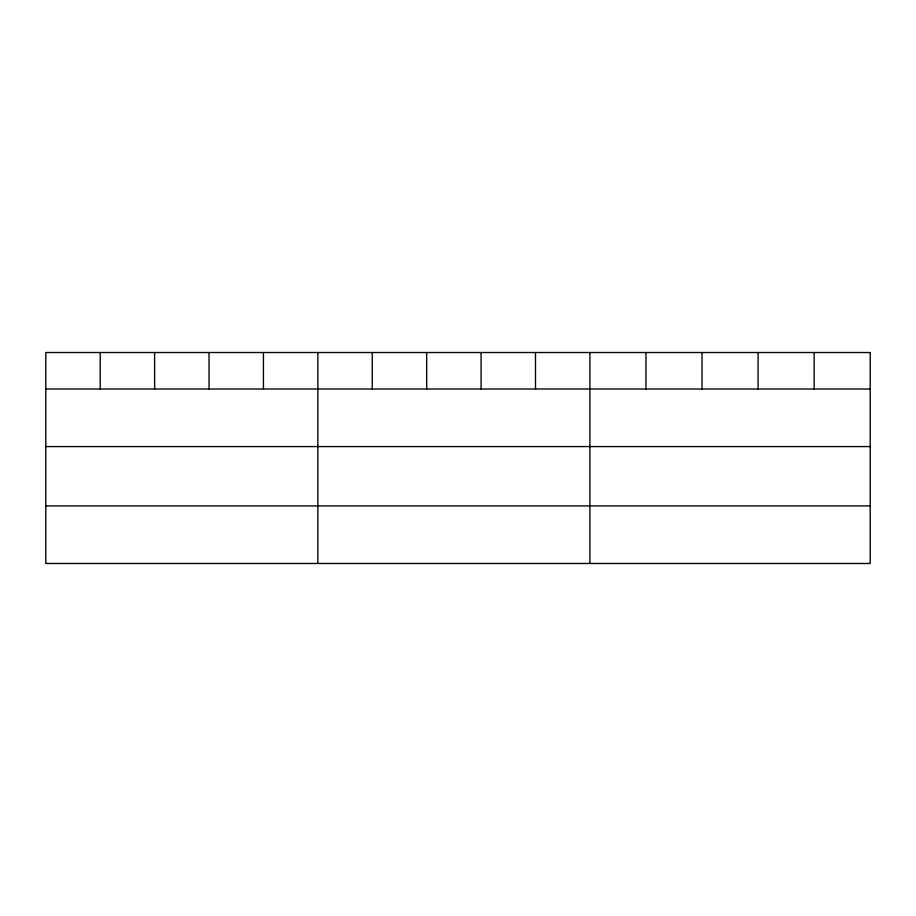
<?xml version="1.0" encoding="UTF-8"?>
<svg xmlns="http://www.w3.org/2000/svg" width="916" height="916" viewBox="0 0 916 916"><rect width="100%" height="100%" fill="white"/><g stroke="black" fill="none" stroke-linecap="round" stroke-linejoin="round"><path stroke-width="1.37" d="M45.8 388.991L870.2 388.991M45.8 446.573L870.2 446.573M45.8 505.907L870.2 505.907M814.141 352.511L814.141 388.991M758.082 352.511L758.082 388.991M702.022 352.511L702.022 388.991M645.963 352.511L645.963 388.991M589.904 352.511L589.904 563.489M535.494 352.511L535.494 388.991M481.083 352.511L481.083 388.991M426.673 352.511L426.673 388.991M372.262 352.511L372.262 388.991M317.852 352.511L317.852 563.489M263.442 352.511L263.442 388.991M209.031 352.511L209.031 388.991M154.621 352.511L154.621 388.991M100.21 352.511L100.21 388.991M870.2 352.511L45.8 352.511L45.8 563.489L870.2 563.489L870.2 352.511"/></g></svg>
